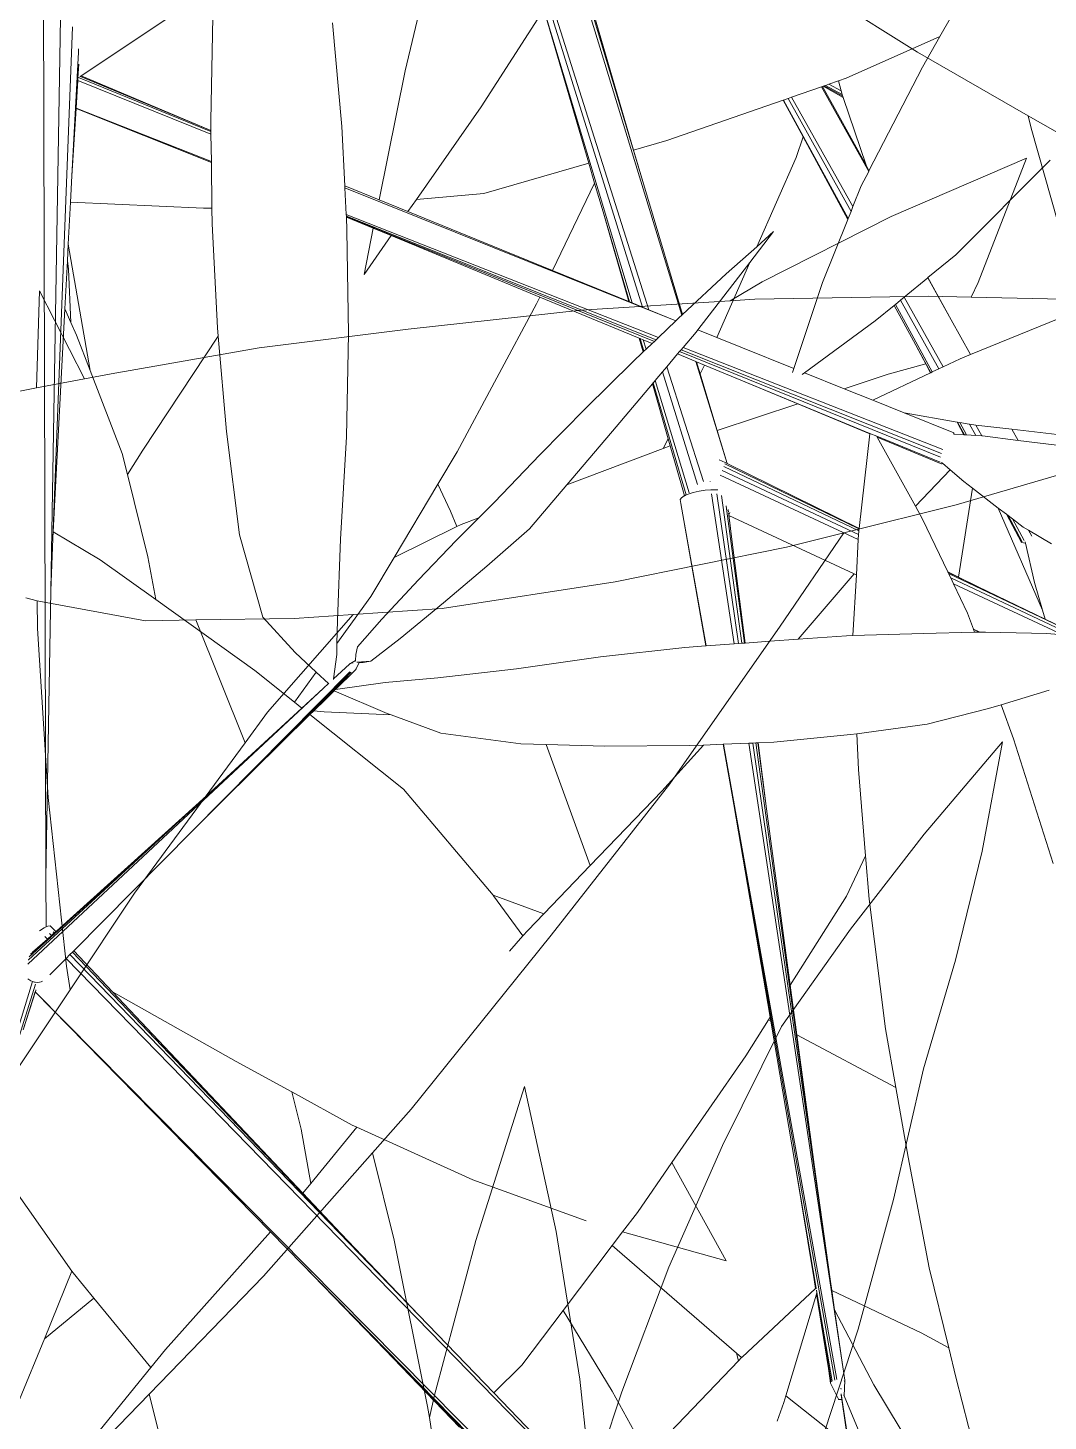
# Model space of a CAD drawing. Header units: millimetres. Extents: x 18 to 174501, y 22 to 24571.
# Drawn here: x 22198.1 to 22287.3, y 15534.4 to 15656.2 of the extents above; entities that cross this region are included whole.
import ezdxf

# ---------------------------------------------------------------- set-up
doc = ezdxf.new("R2010")
doc.units = ezdxf.units.MM
doc.header["$MEASUREMENT"] = 0
doc.layers.add('Edges', color=7, linetype='Continuous', lineweight=18)

# ---------------------------------------------------------------- blocks, each defined once
blk = doc.blocks.new('BAMBOOPLAN')
at = {"layer": 'Edges'}
for p, q in [((-2.3097, 11.261), (-2.095, 11.2109)), ((-2.095, 11.2109), (-1.9382, 11.1811)), ((-1.9382, 11.1811), (-1.9298, 11.1677)), ((-1.9382, 11.1811), (-1.873, 11.1687)), ((-1.9298, 11.1677), (-1.8037, 10.9865)), ((-1.923, 11.1304), (-2.0591, 11.0063)), ((-1.923, 11.1304), (-1.9293, 10.9638)), ((-2.0591, 11.0063), (-2.1846, 10.8766)), ((-1.9316, 10.9438), (-1.8026, 10.985)), ((-1.9293, 10.9638), (-1.9316, 10.9438)), ((-1.9824, 10.9275), (-1.9316, 10.9438)), ((-2.1863, 10.853), (-1.9824, 10.9275)), ((-2.1846, 10.8766), (-2.2147, 10.8411)), ((-2.2147, 10.8411), (-2.1863, 10.853)), ((-2.3868, 10.7692), (-2.2147, 10.8411)), ((-1.8646, 10.6921), (-1.6832, 10.8211)), ((-2.5834, 10.6763), (-2.3868, 10.7692)), ((-1.9858, 10.6133), (-1.8646, 10.6921)), ((-2.7518, 10.5937), (-2.5834, 10.6763)), ((-2.0477, 10.573), (-1.9858, 10.6133)), ((-1.9858, 10.6133), (-2.023, 10.4771)), ((-2.9156, 10.5026), (-2.7518, 10.5937)), ((-3.0343, 10.5714), (-2.9453, 10.4856)), ((-3.0343, 10.5714), (-2.998, 10.4555)), ((-2.2361, 10.4623), (-2.0477, 10.573)), ((-2.9453, 10.4856), (-2.9156, 10.5026)), ((-2.998, 10.4555), (-2.9453, 10.4856)), ((-2.023, 10.4771), (-2.0892, 10.2461)), ((-3.0276, 10.4385), (-2.998, 10.4555)), ((-2.4295, 10.3602), (-2.2361, 10.4623)), ((-1.7134, 10.431), (-1.7683, 10.2902)), ((-1.7134, 10.431), (-1.6929, 10.2935)), ((-2.5319, 10.3169), (-2.4295, 10.3602)), ((-2.6001, 10.2881), (-2.5319, 10.3169)), ((-2.5319, 10.3169), (-2.5932, 10.1665)), ((-1.7683, 10.2902), (-1.8166, 10.148)), ((-1.6929, 10.2935), (-1.6797, 10.154)), ((-2.7154, 10.2464), (-2.6001, 10.2881)), ((-2.7745, 10.225), (-2.7154, 10.2464)), ((-2.7154, 10.2464), (-2.6073, 10.1212)), ((-2.0892, 10.2461), (-2.1673, 10.0187)), ((-2.9086, 10.2045), (-2.7745, 10.225)), ((-2.9252, 10.2031), (-2.9108, 10.2043)), ((-2.9108, 10.2043), (-2.9086, 10.2045)), ((-2.9108, 10.2043), (-2.8989, 10.1717)), ((-2.8989, 10.1717), (-2.8175, 9.9763)), ((-2.5932, 10.1665), (-2.6073, 10.1212)), ((-1.6797, 10.154), (-1.6736, 10.0127)), ((-1.8166, 10.148), (-1.8582, 10.005)), ((-2.6073, 10.1212), (-2.6764, 9.8987)), ((-2.1673, 10.0187), (-2.2618, 9.7565)), ((-1.6736, 10.0127), (-1.6555, 9.8461)), ((-1.8582, 10.005), (-1.8793, 9.8403)), ((-2.8175, 9.9763), (-2.7271, 9.7846)), ((-2.6764, 9.8987), (-2.7132, 9.7582)), ((-1.8793, 9.8403), (-1.8931, 9.6749)), ((-1.6555, 9.8461), (-1.6442, 9.6786)), ((-2.1371, 9.8291), (-2.1319, 9.6277)), ((-2.1371, 9.8291), (-2.0409, 9.6707)), ((-2.7271, 9.7846), (-2.7132, 9.7582)), ((-2.7132, 9.7582), (-2.7473, 9.6276)), ((-2.2618, 9.7565), (-2.2898, 9.6887)), ((-2.2898, 9.6887), (-2.368, 9.4989)), ((-2.2898, 9.6887), (-2.2286, 9.5946)), ((-2.0409, 9.6707), (-1.9526, 9.506)), ((-1.8931, 9.6749), (-1.898, 9.508)), ((-1.6442, 9.6786), (-1.642, 9.5117)), ((-2.1319, 9.6277), (-2.1179, 9.428)), ((-2.2286, 9.5946), (-2.1211, 9.4116)), ((-1.9526, 9.506), (-1.8948, 9.3832)), ((-1.898, 9.508), (-1.897, 9.4266)), ((-2.368, 9.4989), (-2.4548, 9.3129)), ((-2.1179, 9.428), (-2.1146, 9.3993)), ((-2.1211, 9.4116), (-2.1146, 9.3993)), ((-2.1146, 9.3993), (-2.022, 9.224)), ((-2.4548, 9.3129), (-2.4857, 9.2466)), ((-2.4548, 9.3129), (-2.4049, 9.2361)), ((3.8543, -3.4748), (3.9152, -3.2214)), ((3.9843, -3.2347), (4.1507, -3.77)), ((3.9857, -3.2263), (4.159, -3.7733)), ((4.2, -3.7801), (4.0331, -3.233)), ((4.157, -3.6325), (4.0409, -3.2442)), ((4.1379, -3.7647), (4.0058, -3.3241)), ((4.1398, -3.574), (4.0693, -3.3329)), ((4.5815, -3.3277), (4.5224, -3.4317)), ((3.4057, -4.483), (3.4026, -3.3439)), ((3.4118, -4.1245), (3.4248, -3.3602)), ((3.4499, -3.4809), (3.6166, -3.3696)), ((3.6144, -3.4078), (3.6116, -3.5367)), ((3.9492, -3.5199), (4.0275, -3.398)), ((4.0838, -3.5902), (4.0275, -3.398)), ((3.439, -3.4199), (3.4143, -4.0593)), ((3.7639, -3.4146), (3.7752, -3.5441)), ((4.4054, -3.484), (4.5224, -3.4317)), ((4.5224, -3.4317), (4.5005, -3.47)), ((3.4463, -3.4514), (3.4382, -3.606)), ((3.4466, -3.4471), (3.4463, -3.4514)), ((3.4468, -3.4663), (3.4457, -3.4836)), ((3.4481, -3.4822), (3.4488, -3.4817)), ((3.4488, -3.4817), (3.4499, -3.4809)), ((3.4488, -3.4817), (3.6118, -3.5494)), ((3.4499, -3.4809), (3.6118, -3.5491)), ((3.8218, -3.6361), (3.8543, -3.4748)), ((4.5005, -3.47), (4.4338, -3.5995)), ((3.4455, -3.4868), (3.4434, -3.5214)), ((3.4457, -3.4836), (3.4455, -3.4868)), ((3.6119, -3.5537), (3.4455, -3.4868)), ((3.6118, -3.5506), (3.4463, -3.4832)), ((4.337, -3.5077), (4.3746, -3.4947)), ((4.3746, -3.4947), (4.3759, -3.4942)), ((4.4334, -3.6004), (4.3746, -3.4947)), ((4.3759, -3.4942), (4.3766, -3.494)), ((4.4301, -3.5926), (4.3759, -3.4942)), ((4.3766, -3.494), (4.3778, -3.4936)), ((4.4016, -3.5081), (4.3766, -3.494)), ((4.3778, -3.4936), (4.3796, -3.493)), ((4.3778, -3.4936), (4.4011, -3.5065)), ((4.3796, -3.493), (4.3838, -3.4915)), ((4.3796, -3.493), (4.4004, -3.5044)), ((4.3838, -3.4915), (4.3955, -3.4874)), ((4.3838, -3.4915), (4.3991, -3.4998)), ((4.3955, -3.4874), (4.4054, -3.484)), ((4.3991, -3.4998), (4.3955, -3.4874)), ((4.1813, -3.562), (4.3267, -3.5114)), ((4.3267, -3.5114), (4.3271, -3.5112)), ((4.3515, -3.5572), (4.3267, -3.5114)), ((4.3271, -3.5112), (4.3329, -3.5092)), ((4.4079, -3.6591), (4.3271, -3.5112)), ((4.3329, -3.5092), (4.337, -3.5077)), ((4.3329, -3.5092), (4.4114, -3.6503)), ((4.337, -3.5077), (4.4138, -3.6443)), ((4.4004, -3.5044), (4.3991, -3.4998)), ((4.4004, -3.5046), (4.4004, -3.5044)), ((4.4011, -3.5065), (4.4004, -3.5046)), ((4.4016, -3.5081), (4.4011, -3.5065)), ((4.4301, -3.5926), (4.4016, -3.5081)), ((3.4434, -3.5217), (3.4382, -3.606)), ((3.4434, -3.5214), (3.6124, -3.588)), ((3.4434, -3.5214), (3.4434, -3.5217)), ((3.4434, -3.5217), (3.6124, -3.5891)), ((3.8686, -3.6354), (3.9492, -3.5199)), ((3.6116, -3.5367), (3.6118, -3.5491)), ((3.6118, -3.5491), (3.6118, -3.5494)), ((3.6118, -3.5494), (3.6118, -3.5506)), ((3.6118, -3.5506), (3.6119, -3.5537)), ((3.7752, -3.5441), (3.779, -3.6186)), ((3.6119, -3.5537), (3.6124, -3.588)), ((4.1398, -3.574), (4.1813, -3.562)), ((4.343, -3.5829), (4.3515, -3.5572)), ((4.4073, -3.6604), (4.3515, -3.5572)), ((4.157, -3.6325), (4.1398, -3.574)), ((4.2937, -3.6945), (4.343, -3.5829)), ((3.6124, -3.588), (3.6124, -3.5891)), ((3.6124, -3.5891), (3.6132, -3.6463)), ((3.9529, -3.6281), (4.0838, -3.5902)), ((4.0911, -3.615), (4.0838, -3.5902)), ((4.4334, -3.6004), (4.4241, -3.6185)), ((4.4338, -3.5995), (4.4301, -3.5926)), ((4.4338, -3.5995), (4.4334, -3.6004)), ((4.6601, -3.5864), (4.5421, -3.7046)), ((3.4382, -3.606), (3.4365, -3.6387)), ((3.779, -3.6186), (3.7791, -3.621)), ((3.8218, -3.6361), (3.779, -3.6186)), ((4.1924, -3.7873), (3.7791, -3.621)), ((3.7791, -3.621), (3.7809, -3.6544)), ((4.0386, -3.7243), (4.0911, -3.615)), ((4.1017, -3.6511), (4.0911, -3.615)), ((4.4241, -3.6185), (4.4138, -3.6443)), ((3.8579, -3.6507), (3.8218, -3.6361)), ((3.8579, -3.6507), (3.8686, -3.6354)), ((3.8686, -3.6354), (3.9529, -3.6281)), ((4.2009, -3.7793), (4.157, -3.6325)), ((3.4365, -3.6387), (3.4337, -3.6914)), ((3.4365, -3.6387), (3.6024, -3.6465)), ((3.6024, -3.6465), (3.6132, -3.6463)), ((3.6132, -3.6463), (3.6135, -3.6661)), ((3.7809, -3.6544), (4.1707, -3.808)), ((3.7809, -3.6544), (3.781, -3.6564)), ((4.0386, -3.7243), (3.8579, -3.6507)), ((4.1338, -3.7631), (4.1017, -3.6511)), ((4.1346, -3.7634), (4.1017, -3.6511)), ((4.4114, -3.6503), (4.4079, -3.6591)), ((4.4138, -3.6443), (4.4114, -3.6503)), ((3.6135, -3.6661), (3.6202, -3.7957)), ((3.781, -3.6564), (4.1678, -3.8107)), ((3.781, -3.6564), (3.781, -3.6571)), ((3.781, -3.6571), (4.1657, -3.8128)), ((3.781, -3.6571), (3.781, -3.6575)), ((3.8147, -3.6715), (3.781, -3.6575)), ((3.781, -3.6575), (3.7818, -3.6738)), ((3.8031, -3.7292), (3.8147, -3.6715)), ((3.837, -3.6807), (3.8147, -3.6715)), ((4.4073, -3.6604), (4.3759, -3.7394)), ((4.4079, -3.6591), (4.4073, -3.6604)), ((3.7818, -3.6738), (3.7838, -3.8032)), ((3.8031, -3.7292), (3.837, -3.6807)), ((4.0228, -3.7574), (3.837, -3.6807)), ((4.3146, -3.6757), (4.285, -3.7142)), ((4.3146, -3.6757), (4.2937, -3.6945)), ((3.4337, -3.6914), (3.4326, -3.7121)), ((3.4611, -3.8493), (3.4337, -3.6914)), ((4.2937, -3.6945), (4.2556, -3.7286)), ((4.5421, -3.7046), (4.5074, -3.7331)), ((3.4326, -3.7121), (3.4294, -3.7721)), ((3.4338, -3.7227), (3.4326, -3.7121)), ((3.4369, -3.789), (3.4338, -3.7227)), ((4.1338, -3.7631), (4.0386, -3.7243)), ((4.2202, -3.7982), (4.285, -3.7142)), ((4.2436, -3.8078), (4.285, -3.7142)), ((4.2556, -3.7286), (4.2009, -3.7793)), ((4.3759, -3.7394), (4.3401, -3.8467)), ((4.5072, -3.7333), (4.4776, -3.7577)), ((4.5074, -3.7331), (4.5072, -3.7333)), ((4.5364, -3.7859), (4.5072, -3.7333)), ((4.5364, -3.7859), (4.5074, -3.7331)), ((4.0187, -3.7658), (4.0228, -3.7574)), ((4.1469, -3.8087), (4.0228, -3.7574)), ((4.4776, -3.7577), (4.4732, -3.7614)), ((4.4776, -3.7577), (4.5264, -3.8446)), ((3.4294, -3.7721), (3.4148, -4.0508)), ((3.4369, -3.789), (3.4294, -3.7721)), ((3.9193, -3.951), (4.0187, -3.7658)), ((4.1346, -3.7634), (4.1338, -3.7631)), ((4.1379, -3.7647), (4.1346, -3.7634)), ((4.1507, -3.77), (4.1379, -3.7647)), ((4.159, -3.7733), (4.1507, -3.77)), ((4.1926, -3.787), (4.159, -3.7733)), ((4.4654, -3.7678), (4.4417, -3.7873)), ((4.4667, -3.7667), (4.4654, -3.7678)), ((4.4895, -3.8122), (4.4654, -3.7678)), ((4.4732, -3.7614), (4.4667, -3.7667)), ((4.5128, -3.851), (4.4667, -3.7667)), ((4.4732, -3.7614), (4.5209, -3.8472)), ((3.4439, -3.8049), (3.4369, -3.789)), ((4.1924, -3.7873), (4.1707, -3.808)), ((4.1926, -3.787), (4.1924, -3.7873)), ((4.1968, -3.783), (4.1926, -3.787)), ((4.2, -3.7801), (4.1968, -3.783)), ((4.2009, -3.7793), (4.2, -3.7801)), ((4.4417, -3.7873), (4.3533, -3.852)), ((4.5605, -3.8293), (4.5364, -3.7859)), ((4.6701, -3.7848), (4.5605, -3.8293)), ((3.4611, -3.8493), (3.4439, -3.8049)), ((3.527, -3.9488), (3.6211, -3.8061)), ((3.6202, -3.7957), (3.6211, -3.8061)), ((3.6211, -3.8061), (3.6315, -3.9253)), ((3.7838, -3.8032), (3.781, -3.9321)), ((4.1518, -3.826), (4.1469, -3.8087)), ((4.148, -3.8092), (4.1469, -3.8087)), ((4.1527, -3.8252), (4.148, -3.8092)), ((4.1516, -3.8107), (4.148, -3.8092)), ((4.1553, -3.8227), (4.1516, -3.8107)), ((4.163, -3.8154), (4.1516, -3.8107)), ((4.1678, -3.8107), (4.1657, -3.8128)), ((4.1707, -3.808), (4.1678, -3.8107)), ((4.2179, -3.8012), (4.2018, -3.8203)), ((4.22, -3.7984), (4.2179, -3.8012)), ((4.2202, -3.7982), (4.22, -3.7984)), ((4.2739, -3.8201), (4.22, -3.7984)), ((4.2436, -3.8078), (4.2202, -3.7982)), ((4.2739, -3.8201), (4.2436, -3.8078)), ((4.5047, -3.8407), (4.4895, -3.8122)), ((4.5109, -3.8519), (4.4895, -3.8122)), ((4.1518, -3.826), (4.1383, -3.8389)), ((4.1527, -3.8252), (4.1518, -3.826)), ((4.1553, -3.8227), (4.1527, -3.8252)), ((4.163, -3.8154), (4.1553, -3.8227)), ((4.1657, -3.8128), (4.163, -3.8154)), ((4.1948, -3.8285), (4.1815, -3.8444)), ((4.1973, -3.8256), (4.1948, -3.8285)), ((4.2176, -3.8379), (4.1948, -3.8285)), ((4.1993, -3.8233), (4.1973, -3.8256)), ((4.1973, -3.8256), (4.5232, -3.9575)), ((4.2018, -3.8203), (4.1993, -3.8233)), ((4.1993, -3.8233), (4.5244, -3.953)), ((4.2018, -3.8203), (4.5261, -3.9481)), ((4.3401, -3.8467), (4.2739, -3.8201)), ((4.5605, -3.8293), (4.5477, -3.8344)), ((4.1383, -3.8389), (4.0803, -3.8961)), ((4.1815, -3.8444), (4.1759, -3.851)), ((4.1815, -3.8444), (4.2269, -3.988)), ((4.2565, -3.9655), (4.2176, -3.8379)), ((4.2185, -3.8383), (4.2176, -3.8379)), ((4.223, -3.8533), (4.2185, -3.8383)), ((4.2283, -3.8424), (4.2185, -3.8383)), ((4.223, -3.8533), (4.2276, -3.844)), ((4.2276, -3.844), (4.2283, -3.8424)), ((4.2616, -3.8561), (4.2283, -3.8424)), ((4.3401, -3.8467), (4.3384, -3.8517)), ((4.5047, -3.8407), (4.4577, -3.8538)), ((4.5108, -3.852), (4.5047, -3.8407)), ((4.5209, -3.8472), (4.5128, -3.851)), ((4.5264, -3.8446), (4.5209, -3.8472)), ((4.5477, -3.8344), (4.5264, -3.8446)), ((3.5011, -3.953), (3.4611, -3.8493)), ((4.1643, -3.8647), (4.1633, -3.866)), ((4.1657, -3.8631), (4.1643, -3.8647)), ((4.2053, -4.0047), (4.1643, -3.8647)), ((4.1669, -3.8616), (4.1657, -3.8631)), ((4.1759, -3.851), (4.1669, -3.8616)), ((4.209, -4.0019), (4.1669, -3.8616)), ((4.1759, -3.851), (4.2197, -3.9917)), ((4.2441, -3.924), (4.223, -3.8533)), ((4.3448, -3.8909), (4.2616, -3.8561)), ((4.4349, -3.9277), (4.2616, -3.8561)), ((4.3533, -3.852), (4.3503, -3.8543)), ((4.4026, -3.8719), (4.3533, -3.852)), ((4.4577, -3.8538), (4.4026, -3.8719)), ((4.5108, -3.852), (4.4384, -3.8863)), ((4.5109, -3.8519), (4.5108, -3.852)), ((4.5128, -3.851), (4.5109, -3.8519)), ((4.1633, -3.866), (4.1135, -3.9248)), ((4.1829, -3.9346), (4.1633, -3.866)), ((4.4384, -3.8863), (4.4026, -3.8719)), ((4.0803, -3.8961), (4.0228, -3.9544)), ((4.3448, -3.8909), (4.2441, -3.924)), ((4.4348, -3.9285), (4.3448, -3.8909)), ((4.4776, -3.902), (4.4384, -3.8863)), ((4.5439, -3.9137), (4.4776, -3.902)), ((4.5396, -3.927), (4.4776, -3.902)), ((4.5523, -3.9294), (4.5439, -3.9137)), ((4.5444, -3.9138), (4.5439, -3.9137)), ((4.5529, -3.9294), (4.5444, -3.9138)), ((4.5474, -3.9143), (4.5444, -3.9138)), ((4.5557, -3.9296), (4.5474, -3.9143)), ((4.5588, -3.9163), (4.5474, -3.9143)), ((4.5594, -3.9164), (4.5588, -3.9163)), ((4.5594, -3.9164), (4.5672, -3.9303)), ((4.5673, -3.9173), (4.5594, -3.9164)), ((3.6315, -3.9253), (3.6475, -4.0544)), ((3.781, -3.9321), (3.7735, -4.0601)), ((4.1135, -3.9248), (4.0614, -3.9861)), ((4.2565, -3.9655), (4.2441, -3.924)), ((4.4214, -4.0464), (4.4348, -3.9285)), ((4.4348, -3.9285), (4.4349, -3.9277)), ((4.4436, -3.9313), (4.4349, -3.9277)), ((4.5226, -3.9639), (4.4436, -3.9313)), ((4.4442, -3.9324), (4.4436, -3.9313)), ((4.5231, -3.9654), (4.4442, -3.9324)), ((4.4918, -4.0188), (4.4442, -3.9324)), ((4.5403, -3.9286), (4.539, -3.9285)), ((4.5396, -3.927), (4.5403, -3.9286)), ((4.5523, -3.9294), (4.5403, -3.9286)), ((4.5529, -3.9294), (4.5523, -3.9294)), ((4.5557, -3.9296), (4.5529, -3.9294)), ((4.5672, -3.9303), (4.5557, -3.9296)), ((4.5748, -3.9308), (4.5672, -3.9303)), ((4.5673, -3.9173), (4.5748, -3.9308)), ((4.6124, -3.9226), (4.5673, -3.9173)), ((4.5755, -3.9308), (4.5748, -3.9308)), ((4.6201, -3.9365), (4.5755, -3.9308)), ((4.6201, -3.9365), (4.6124, -3.9226)), ((4.69, -3.9317), (4.6124, -3.9226)), ((3.5076, -3.9792), (3.527, -3.9488)), ((3.8952, -3.9913), (3.9193, -3.951)), ((4.1769, -3.9468), (4.0564, -3.992)), ((4.1769, -3.9468), (4.1829, -3.9346)), ((4.1855, -3.9435), (4.1769, -3.9468)), ((4.1855, -3.9435), (4.1829, -3.9346)), ((4.2021, -4.0014), (4.1855, -3.9435)), ((4.6685, -3.9425), (4.6201, -3.9365)), ((3.5076, -3.9792), (3.5011, -3.953)), ((4.0228, -3.9544), (3.9661, -4.0137)), ((4.2465, -3.9609), (4.2468, -3.9609)), ((4.254, -3.9643), (4.2468, -3.9609)), ((4.4211, -4.0495), (4.2525, -3.9693)), ((4.2537, -3.966), (4.4213, -4.0472)), ((4.254, -3.9643), (4.2565, -3.9655)), ((4.2565, -3.9655), (4.4214, -4.0464)), ((4.5231, -3.9654), (4.5243, -3.9656)), ((4.5243, -3.9656), (4.5256, -3.9649)), ((4.5256, -3.9649), (4.5245, -3.964)), ((4.5352, -3.9732), (4.5256, -3.9649)), ((3.5329, -4.0819), (3.5076, -3.9792)), ((4.0614, -3.9861), (4.0564, -3.992)), ((4.4204, -4.0603), (4.2479, -3.9799)), ((4.4208, -4.0542), (4.2505, -3.974)), ((4.4918, -4.0188), (4.5352, -3.9732)), ((4.5521, -3.9879), (4.5352, -3.9732)), ((3.8406, -4.0827), (3.8952, -3.9913)), ((3.911, -4.0249), (3.8952, -3.9913)), ((4.0564, -3.992), (4.0096, -4.047)), ((4.2033, -4.0056), (4.2021, -4.0014)), ((4.208, -4.0035), (4.2053, -4.0047)), ((4.2143, -4.0015), (4.208, -4.0035)), ((4.2215, -3.9998), (4.2143, -4.0015)), ((4.229, -3.9987), (4.2215, -3.9998)), ((4.2363, -3.9981), (4.229, -3.9987)), ((4.2353, -3.9876), (4.2353, -3.9877)), ((4.2353, -3.9877), (4.2354, -3.988)), ((4.2401, -3.9982), (4.2363, -3.9981)), ((4.2653, -4.1907), (4.237, -4.0032)), ((4.243, -3.9982), (4.2401, -3.9982)), ((4.2449, -3.9984), (4.243, -3.9982)), ((4.2707, -4.1903), (4.2438, -4.0032)), ((4.5457, -4.1074), (4.563, -3.9963)), ((4.563, -3.9963), (4.5521, -3.9879)), ((4.5953, -4.021), (4.563, -3.9963)), ((3.9661, -4.0137), (3.9466, -4.0333)), ((4.1996, -4.0081), (4.198, -4.0104)), ((4.1987, -4.0155), (4.198, -4.0104)), ((4.1987, -4.0155), (4.2012, -4.0294)), ((4.203, -4.0058), (4.1996, -4.0081)), ((4.2033, -4.0056), (4.203, -4.0058)), ((4.2053, -4.0047), (4.2033, -4.0056)), ((4.2751, -4.19), (4.2496, -4.0055)), ((4.2553, -4.0188), (4.2552, -4.0181)), ((4.2782, -4.1898), (4.2553, -4.0188)), ((4.5008, -4.035), (4.4918, -4.0188)), ((4.6506, -4.1487), (4.5953, -4.021)), ((4.6056, -4.0289), (4.5953, -4.021)), ((3.919, -4.0442), (3.911, -4.0249)), ((3.9466, -4.0333), (3.9182, -4.0618)), ((3.9466, -4.0333), (3.9245, -4.0416)), ((4.2012, -4.0294), (4.23, -4.1934)), ((4.2012, -4.0294), (4.2304, -4.1933)), ((4.2578, -4.0229), (4.2579, -4.0238)), ((4.2579, -4.0238), (4.2582, -4.0259)), ((4.2584, -4.027), (4.2586, -4.0286)), ((4.2585, -4.0273), (4.2586, -4.0286)), ((4.2587, -4.029), (4.2586, -4.0286)), ((4.2587, -4.029), (4.2587, -4.0291)), ((4.2587, -4.0297), (4.2587, -4.0291)), ((4.2588, -4.0296), (4.2587, -4.0297)), ((4.2587, -4.0297), (4.2635, -4.0671)), ((4.2598, -4.0265), (4.2588, -4.0296)), ((4.2588, -4.0296), (4.2589, -4.0303)), ((4.2589, -4.0303), (4.4154, -4.1032)), ((4.2589, -4.0303), (4.2635, -4.0671)), ((4.5322, -4.1008), (4.5008, -4.035)), ((4.6244, -4.0639), (4.6056, -4.0289)), ((4.6075, -4.0303), (4.6056, -4.0289)), ((4.6252, -4.0631), (4.6075, -4.0303)), ((4.6131, -4.0346), (4.6075, -4.0303)), ((4.6278, -4.0615), (4.6131, -4.0346)), ((4.6265, -4.0449), (4.6131, -4.0346)), ((3.4148, -4.0508), (3.4143, -4.0593)), ((3.4737, -4.0858), (3.4148, -4.0508)), ((3.6475, -4.0544), (3.6767, -4.1572)), ((3.919, -4.0442), (3.8406, -4.0827)), ((3.9245, -4.0416), (3.919, -4.0442)), ((4.0096, -4.047), (3.9564, -4.0938)), ((4.4204, -4.0603), (4.4208, -4.0542)), ((4.4208, -4.0542), (4.4209, -4.0509)), ((4.4209, -4.0509), (4.4211, -4.0495)), ((4.4211, -4.0495), (4.4213, -4.0472)), ((4.4213, -4.0472), (4.4214, -4.0464)), ((4.6331, -4.0488), (4.6265, -4.0449)), ((4.6331, -4.0488), (4.6371, -4.0561)), ((4.6617, -4.0658), (4.6331, -4.0488)), ((3.4143, -4.0593), (3.4118, -4.1245)), ((3.7735, -4.0601), (3.7699, -4.1615)), ((3.9182, -4.0618), (3.8713, -4.1106)), ((4.2635, -4.0671), (4.2793, -4.1897)), ((4.418, -4.1044), (4.4204, -4.0603)), ((4.6244, -4.0639), (4.6293, -4.0651)), ((4.6293, -4.0651), (4.6288, -4.0631)), ((4.6407, -4.1141), (4.6293, -4.0651)), ((3.543, -4.1354), (3.4737, -4.0858)), ((3.543, -4.1354), (3.5329, -4.0819)), ((3.8115, -4.1315), (3.8406, -4.0827)), ((3.9564, -4.0938), (3.9025, -4.1396)), ((4.3453, -4.1849), (4.4154, -4.1032)), ((4.4137, -4.1805), (4.418, -4.1044)), ((4.4154, -4.1032), (4.418, -4.1044)), ((4.5322, -4.1008), (4.5457, -4.1074)), ((4.5324, -4.101), (4.5322, -4.1008)), ((4.5324, -4.101), (4.57, -4.1193)), ((4.5333, -4.1029), (4.5324, -4.101)), ((4.6894, -4.1771), (4.5333, -4.1029)), ((4.5359, -4.1084), (4.5333, -4.1029)), ((4.6887, -4.1803), (4.5359, -4.1084)), ((4.5395, -4.1158), (4.5359, -4.1084)), ((4.5457, -4.1074), (4.57, -4.1193)), ((3.4057, -4.483), (3.4118, -4.1245)), ((3.8713, -4.1106), (3.8255, -4.1601)), ((4.6758, -4.1794), (4.5395, -4.1158)), ((4.557, -4.1524), (4.5395, -4.1158)), ((4.57, -4.1193), (4.6539, -4.1599)), ((4.6506, -4.1487), (4.6407, -4.1141)), ((3.6667, -4.224), (3.543, -4.1354)), ((3.7693, -4.1901), (3.8115, -4.1315)), ((3.9025, -4.1396), (3.8481, -4.1842)), ((3.6767, -4.1572), (3.7171, -4.2017)), ((3.8255, -4.1601), (3.7951, -4.1943)), ((4.5643, -4.1725), (4.557, -4.1524)), ((4.6539, -4.1599), (4.6506, -4.1487)), ((4.6539, -4.1599), (4.6894, -4.1771)), ((3.7699, -4.1615), (3.7693, -4.1901)), ((4.5017, -4.1776), (4.4137, -4.1805)), ((4.5657, -4.1762), (4.5017, -4.1776)), ((4.5643, -4.1725), (4.5721, -4.1761)), ((4.5643, -4.1726), (4.5643, -4.1725)), ((4.5643, -4.1726), (4.5719, -4.1761)), ((4.5657, -4.1762), (4.5643, -4.1726)), ((4.5719, -4.1761), (4.5657, -4.1762)), ((4.5721, -4.1761), (4.5719, -4.1761)), ((4.5791, -4.176), (4.5721, -4.1761)), ((4.656, -4.1779), (4.5791, -4.176)), ((4.6758, -4.1794), (4.656, -4.1779)), ((3.7693, -4.1901), (3.769, -4.204)), ((3.7951, -4.1943), (3.7927, -4.204)), ((3.8481, -4.1842), (3.8118, -4.2122)), ((4.2039, -4.1953), (4.0983, -4.2068)), ((4.23, -4.1934), (4.2039, -4.1953)), ((4.2304, -4.1933), (4.23, -4.1934)), ((4.2653, -4.1907), (4.2304, -4.1933)), ((4.2707, -4.1903), (4.2653, -4.1907)), ((4.2751, -4.19), (4.2707, -4.1903)), ((4.2782, -4.1898), (4.2751, -4.19)), ((4.2793, -4.1897), (4.2782, -4.1898)), ((4.3099, -4.1874), (4.2793, -4.1897)), ((4.3453, -4.1849), (4.3099, -4.1874)), ((4.4059, -4.1807), (4.3453, -4.1849)), ((4.4137, -4.1805), (4.4059, -4.1807)), ((3.7171, -4.2017), (3.7433, -4.2261)), ((3.769, -4.204), (3.765, -4.2345)), ((3.7862, -4.2151), (3.7923, -4.2117)), ((3.7923, -4.2117), (3.7922, -4.2128)), ((3.7927, -4.204), (3.7923, -4.2117)), ((3.7923, -4.2117), (3.7925, -4.2116)), ((3.8118, -4.2122), (3.794, -4.2136)), ((3.8118, -4.2122), (3.802, -4.2139)), ((4.0983, -4.2068), (3.9934, -4.2218)), ((3.5886, -4.4246), (3.7854, -4.2259)), ((3.6277, -4.3856), (3.7869, -4.2262)), ((3.7163, -4.2637), (3.6667, -4.224)), ((3.7163, -4.2637), (3.7433, -4.2261)), ((3.7433, -4.2261), (3.7586, -4.2404)), ((3.7848, -4.216), (3.765, -4.2345)), ((3.79, -4.2255), (3.7672, -4.2479)), ((3.7914, -4.2246), (3.7674, -4.2479)), ((3.7831, -4.2179), (3.7832, -4.2179)), ((3.7859, -4.2154), (3.7832, -4.2179)), ((3.7862, -4.2151), (3.7848, -4.216)), ((3.7887, -4.2149), (3.7893, -4.2144)), ((3.7914, -4.2246), (3.7925, -4.2234)), ((3.7925, -4.2234), (3.7934, -4.222)), ((3.7934, -4.222), (3.7969, -4.2139)), ((3.7969, -4.2139), (3.794, -4.2138)), ((3.802, -4.2139), (3.7969, -4.2139)), ((3.9934, -4.2218), (3.8952, -4.233)), ((3.7523, -4.2463), (3.3833, -4.591)), ((3.7523, -4.2463), (3.7255, -4.271)), ((3.7586, -4.2404), (3.7523, -4.2463)), ((3.7586, -4.2404), (3.7591, -4.2408)), ((3.765, -4.2345), (3.7649, -4.2349)), ((3.7649, -4.2349), (3.7649, -4.2352)), ((3.8297, -4.239), (3.7674, -4.2479)), ((3.8952, -4.233), (3.8297, -4.239)), ((3.7255, -4.271), (3.7163, -4.2637)), ((3.7549, -4.2601), (3.7404, -4.2744)), ((3.7659, -4.2492), (3.7549, -4.2601)), ((3.766, -4.2493), (3.7549, -4.2601)), ((3.7672, -4.2479), (3.7659, -4.2492)), ((3.766, -4.2493), (3.7659, -4.2492)), ((3.832, -4.2778), (3.766, -4.2493)), ((3.7674, -4.2479), (3.7672, -4.2479)), ((4.659, -4.2487), (4.5988, -4.267)), ((3.7255, -4.271), (3.6263, -4.3625)), ((3.7356, -4.2791), (3.6277, -4.3856)), ((3.7404, -4.2744), (3.7356, -4.2791)), ((3.8524, -4.3725), (3.7356, -4.2791)), ((3.7531, -4.2757), (3.7404, -4.2744)), ((3.837, -4.2796), (3.7531, -4.2757)), ((3.837, -4.2796), (3.832, -4.2778)), ((3.8992, -4.3025), (3.837, -4.2796)), ((4.5832, -4.2717), (4.5066, -4.2912)), ((4.5988, -4.267), (4.5832, -4.2717)), ((4.6142, -4.3093), (4.5988, -4.267)), ((4.5066, -4.2912), (4.4187, -4.3031)), ((3.9989, -4.3158), (3.8992, -4.3025)), ((4.0307, -4.3167), (3.9989, -4.3158)), ((4.0857, -4.4678), (4.0307, -4.3167)), ((4.1039, -4.3186), (4.0307, -4.3167)), ((4.1751, -4.3749), (4.227, -4.3172)), ((4.227, -4.3172), (4.2093, -4.3179)), ((4.2516, -4.3162), (4.227, -4.3172)), ((4.2522, -4.3161), (4.2516, -4.3162)), ((4.2516, -4.3162), (4.2648, -4.3913)), ((4.2839, -4.3149), (4.2522, -4.3161)), ((4.2522, -4.3161), (4.3936, -5.11)), ((4.2887, -4.3147), (4.2839, -4.3149)), ((4.4011, -5.0942), (4.2839, -4.3149)), ((4.2924, -4.3145), (4.2887, -4.3147)), ((4.3853, -4.9846), (4.2887, -4.3147)), ((4.2949, -4.3144), (4.2924, -4.3145)), ((4.3655, -4.8414), (4.2924, -4.3145)), ((4.3059, -4.3968), (4.2949, -4.3144)), ((4.2953, -4.3144), (4.2949, -4.3144)), ((4.3148, -4.3136), (4.2953, -4.3144)), ((4.2953, -4.3144), (4.3059, -4.3968)), ((4.4109, -4.3041), (4.3148, -4.3136)), ((4.4187, -4.3031), (4.4109, -4.3041)), ((4.4205, -4.3476), (4.4187, -4.3031)), ((4.664, -4.4653), (4.6142, -4.3093)), ((4.2093, -4.3179), (4.1039, -4.3186)), ((4.4294, -4.4556), (4.4205, -4.3476)), ((3.6263, -4.3625), (3.3842, -4.5857)), ((3.597, -4.3891), (3.6263, -4.3625)), ((3.5886, -4.4246), (3.6277, -4.3856)), ((3.9642, -4.5049), (3.8524, -4.3725)), ((4.0857, -4.4678), (4.1751, -4.3749)), ((3.385, -4.5818), (3.597, -4.3891)), ((3.4188, -4.5496), (3.597, -4.3891)), ((4.2648, -4.3913), (4.3913, -5.1106)), ((4.3102, -4.6574), (4.2648, -4.3913)), ((4.3354, -4.6173), (4.3059, -4.3968)), ((3.4406, -4.5742), (3.5886, -4.4246)), ((4.4058, -4.5059), (4.4294, -4.4556)), ((4.4339, -4.5099), (4.4294, -4.4556)), ((4.0277, -4.5281), (4.0857, -4.4678)), ((3.4059, -4.5444), (3.4057, -4.483)), ((4.0277, -4.5281), (3.9642, -4.5049)), ((3.9647, -4.5055), (3.9642, -4.5049)), ((4.0016, -4.5557), (3.9647, -4.5055)), ((4.3354, -4.6173), (4.4058, -4.5059)), ((4.4546, -4.6716), (4.4339, -4.5099)), ((3.408, -4.5434), (3.4059, -4.5444)), ((3.4111, -4.543), (3.408, -4.5434)), ((3.4125, -4.5443), (3.4111, -4.543)), ((4.0075, -4.5491), (4.0277, -4.5281)), ((3.3873, -4.578), (3.4077, -4.5596)), ((3.3892, -4.5761), (3.4077, -4.5596)), ((3.4034, -4.5456), (3.3976, -4.5492)), ((3.4059, -4.5444), (3.4034, -4.5456)), ((3.4077, -4.5596), (3.4044, -4.5562)), ((3.4077, -4.5596), (3.4126, -4.5551)), ((3.4126, -4.5551), (3.4101, -4.5525)), ((3.4181, -4.5502), (3.4125, -4.5443)), ((3.4126, -4.5551), (3.4162, -4.552)), ((3.4147, -4.5504), (3.4162, -4.552)), ((3.4162, -4.552), (3.418, -4.5503)), ((3.4178, -4.55), (3.418, -4.5503)), ((3.418, -4.5503), (3.4181, -4.5502)), ((3.4181, -4.5502), (3.4188, -4.5496)), ((3.9848, -4.5747), (4.0016, -4.5557)), ((4.0016, -4.5557), (4.0075, -4.5491)), ((3.3867, -4.5785), (3.3871, -4.5782)), ((3.3871, -4.5782), (3.3873, -4.578)), ((3.4357, -4.579), (3.4389, -4.5758)), ((3.4389, -4.5758), (3.4406, -4.5742)), ((3.4389, -4.5758), (3.774, -4.9275)), ((3.4406, -4.5742), (3.4891, -4.6256)), ((3.3833, -4.591), (3.3833, -4.591)), ((3.3842, -4.5857), (3.3841, -4.5858)), ((3.3849, -4.5818), (3.385, -4.5818)), ((3.4108, -4.6042), (3.4311, -4.5837)), ((3.4311, -4.5837), (3.4357, -4.579)), ((4.5506, -5.7323), (3.4311, -4.5837)), ((3.8714, -5.0297), (3.4357, -4.579)), ((3.1578, -5.3666), (3.389, -4.6125)), ((3.3832, -4.6093), (3.3871, -4.6119)), ((3.3871, -4.6119), (3.389, -4.6125)), ((3.389, -4.6125), (3.3914, -4.6133)), ((3.3914, -4.6133), (3.3924, -4.6134)), ((3.3958, -4.6137), (3.4, -4.6129)), ((3.4, -4.6129), (3.4013, -4.6122)), ((3.3927, -4.6161), (3.1898, -5.2643)), ((3.393, -4.6237), (3.3773, -4.6732)), ((3.3925, -4.6256), (3.3773, -4.6732)), ((3.3924, -4.6134), (3.3958, -4.6137)), ((3.3925, -4.6255), (4.8566, -6.1065)), ((3.3925, -4.6255), (3.3925, -4.6256)), ((3.3925, -4.6256), (3.6864, -4.9254)), ((3.3928, -4.6161), (3.3927, -4.6161)), ((3.3932, -4.6229), (3.393, -4.6237)), ((3.6433, -4.7126), (3.4891, -4.6256)), ((3.4891, -4.6256), (3.7266, -4.8773)), ((4.3438, -4.6794), (4.3354, -4.6173)), ((4.2798, -4.7055), (4.3082, -4.6605)), ((4.3082, -4.6605), (4.3102, -4.6574)), ((4.311, -4.662), (4.3082, -4.6605)), ((4.311, -4.662), (4.3102, -4.6574)), ((4.3411, -4.8388), (4.311, -4.662)), ((4.4675, -4.7452), (4.3438, -4.6794)), ((4.3655, -4.8414), (4.3438, -4.6794)), ((4.4675, -4.7452), (4.4546, -4.6716)), ((3.7128, -4.7507), (3.6433, -4.7126)), ((4.1876, -4.8387), (4.2798, -4.7055)), ((3.7244, -4.7973), (3.7128, -4.7507)), ((3.7884, -4.7921), (3.7128, -4.7507)), ((4.4827, -4.8322), (4.4675, -4.7452)), ((3.7365, -4.8652), (3.7244, -4.7973)), ((3.7365, -4.8652), (3.7941, -4.7947)), ((3.7941, -4.7947), (3.7884, -4.7921)), ((3.9391, -4.8603), (3.7941, -4.7947)), ((4.1445, -4.9011), (4.1876, -4.8387)), ((4.2555, -4.9617), (4.1876, -4.8387)), ((4.3653, -4.9849), (4.3411, -4.8388)), ((4.3678, -4.9957), (4.3411, -4.8388)), ((4.5089, -4.9704), (4.4827, -4.8322)), ((3.4382, -4.9745), (3.3446, -4.8413)), ((4.3853, -4.9846), (4.3655, -4.8414)), ((3.7266, -4.8773), (3.7365, -4.8652)), ((4.0806, -4.9116), (3.9391, -4.8603)), ((3.7266, -4.8773), (3.774, -4.9275)), ((4.126, -4.9255), (4.1445, -4.9011)), ((3.5551, -5.0725), (3.6864, -4.9254)), ((3.6864, -4.9254), (3.7266, -4.9665)), ((4.1132, -4.9425), (4.126, -4.9255)), ((4.2555, -4.9617), (4.126, -4.9255)), ((3.774, -4.9275), (3.8714, -5.0297)), ((4.0518, -5.0238), (4.1132, -4.9425)), ((4.2682, -5.077), (4.1132, -4.9425)), ((3.4038, -5.0591), (3.4382, -4.9745)), ((3.4397, -4.9767), (3.4382, -4.9745)), ((3.4657, -5.0082), (3.4397, -4.9767)), ((3.7266, -4.9665), (4.8506, -6.1131)), ((3.7266, -4.9665), (3.8297, -5.0727)), ((4.5334, -5.0705), (4.5089, -4.9704)), ((4.2752, -5.0819), (4.3671, -4.9964)), ((4.3671, -4.9964), (4.3653, -4.9849)), ((4.3672, -4.9963), (4.3653, -4.9849)), ((4.3671, -4.9964), (4.3672, -4.9963)), ((4.3672, -4.9963), (4.3678, -4.9957)), ((4.3678, -4.9957), (4.3681, -4.9955)), ((4.3873, -4.9986), (4.3853, -4.9846)), ((3.4038, -5.0591), (3.4657, -5.0082)), ((3.5369, -5.0948), (3.4657, -5.0082)), ((4.33, -5.1305), (4.3682, -5.0032)), ((4.3682, -5.0032), (4.3683, -5.003)), ((4.3831, -5.0964), (4.3682, -5.0032)), ((4.3688, -5.0014), (4.3683, -4.9985)), ((4.3683, -5.003), (4.3688, -5.0014)), ((4.3865, -5.113), (4.3683, -5.003)), ((4.3877, -5.1121), (4.3688, -5.0014)), ((4.4989, -5.0516), (4.3873, -4.9986)), ((4.3909, -5.0231), (4.3873, -4.9986)), ((3.9653, -5.1268), (3.8714, -5.0297)), ((4.0001, -5.0922), (4.0518, -5.0238)), ((4.1129, -5.1244), (4.0518, -5.0238)), ((4.4398, -5.1165), (4.3909, -5.0231)), ((4.4011, -5.0942), (4.3909, -5.0231)), ((3.3729, -5.1351), (3.4038, -5.0591)), ((4.5334, -5.0705), (4.4989, -5.0516)), ((3.5369, -5.0948), (3.5551, -5.0725)), ((3.8297, -5.0727), (4.8457, -6.1193)), ((3.9223, -5.1695), (3.8297, -5.0727)), ((4.2707, -5.0866), (4.2682, -5.077)), ((4.2746, -5.0826), (4.2682, -5.077)), ((4.2707, -5.0866), (4.2746, -5.0826)), ((4.2746, -5.0826), (4.2752, -5.0819)), ((4.5423, -5.107), (4.5334, -5.0705)), ((3.4227, -5.2351), (3.5369, -5.0948)), ((3.9653, -5.1268), (4.0001, -5.0922)), ((4.1849, -5.176), (4.2707, -5.0866)), ((4.3859, -5.1145), (4.3831, -5.0964)), ((4.3859, -5.1138), (4.3831, -5.0964)), ((4.4036, -5.1107), (4.4011, -5.0942)), ((4.3859, -5.1145), (4.3959, -5.1347)), ((4.4036, -5.1114), (4.4026, -5.1302)), ((4.4029, -5.1117), (4.403, -5.1123)), ((4.4035, -5.1106), (4.4036, -5.1112)), ((4.4036, -5.1112), (4.4036, -5.1107)), ((4.4036, -5.1114), (4.4036, -5.1112)), ((4.5101, -5.2326), (4.4398, -5.1165)), ((4.5664, -5.2007), (4.5423, -5.107)), ((4.105, -5.2714), (3.9653, -5.1268)), ((4.1587, -5.2072), (4.1129, -5.1244)), ((4.3276, -5.1385), (4.33, -5.1305)), ((4.4082, -5.1923), (4.33, -5.1305)), ((4.3959, -5.1347), (4.3962, -5.1348)), ((4.3962, -5.1348), (4.3967, -5.135)), ((4.3967, -5.135), (4.3974, -5.135)), ((4.3974, -5.135), (4.3982, -5.135)), ((4.3982, -5.135), (4.399, -5.135)), ((4.3992, -5.1221), (4.3987, -5.1209)), ((4.4225, -5.28), (4.399, -5.128)), ((4.399, -5.135), (4.3999, -5.1348)), ((4.3999, -5.1348), (4.3991, -5.129)), ((4.3999, -5.1348), (4.3999, -5.1348)), ((4.4082, -5.1923), (4.3999, -5.1348)), ((4.4023, -5.1295), (4.4022, -5.1293)), ((4.4025, -5.1301), (4.4025, -5.13)), ((4.4026, -5.1302), (4.4025, -5.1301)), ((4.4306, -5.1973), (4.4026, -5.1302)), ((4.3193, -5.1622), (4.3276, -5.1385))]:
    blk.add_line(p, q, dxfattribs=at)

msp = doc.modelspace()

# ---------------------------------------------------------------- block references
at = {"xscale": 69.97983938875464, "yscale": 69.97983938875464, "zscale": 69.97983938875464}
msp.add_blockref('BAMBOOPLAN', (21961.34, 15895.62), dxfattribs=at)
at = {"xscale": 69.97983938875464, "yscale": 69.97983938875464, "zscale": 69.97983938875464, "rotation": 340.9588725647666}
msp.add_blockref('BAMBOOPLAN', (22158.48, 14864.64), dxfattribs=at)

doc.saveas('drawing.dxf')
